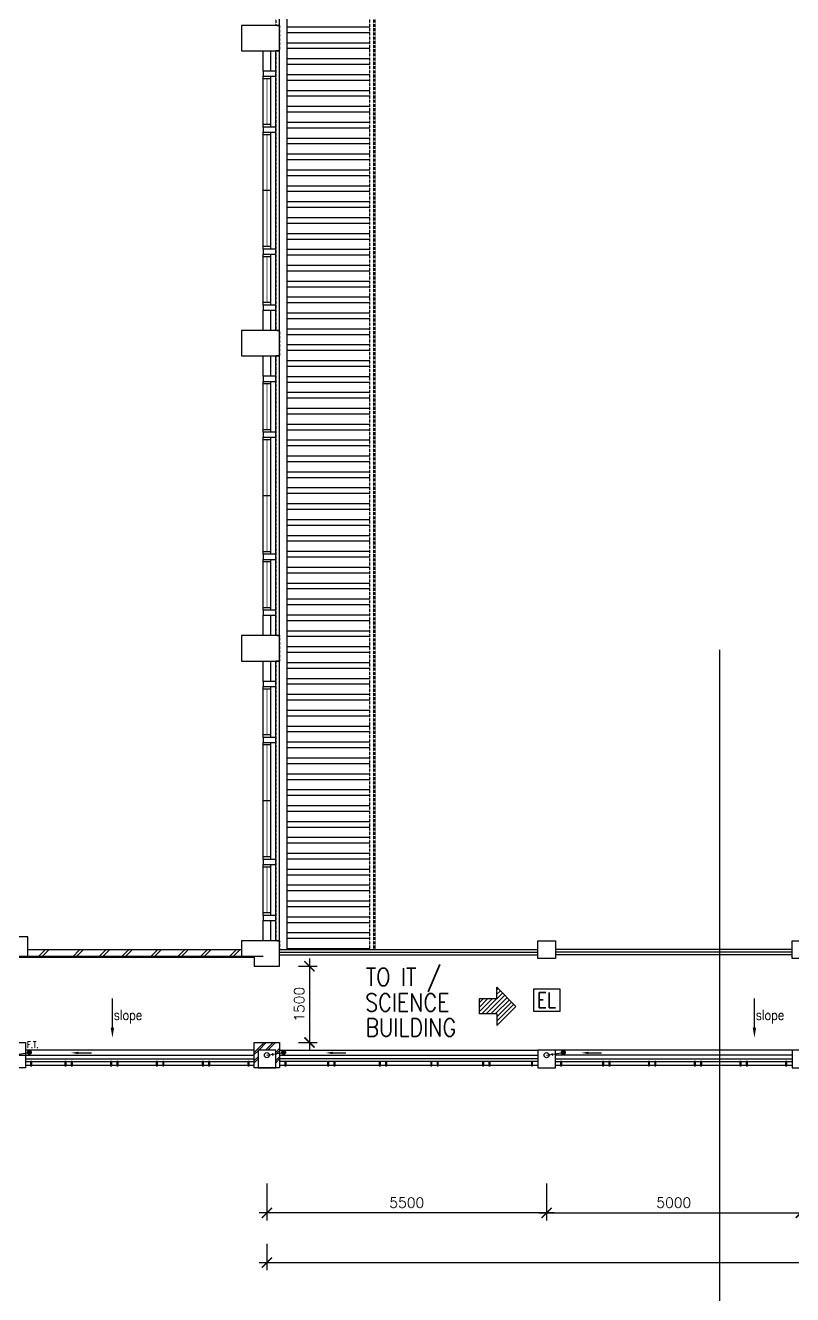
# Model space of a CAD drawing. Header units: feet. Extents: x 1613173 to 1750704, y -859418 to -757301.
# Drawn here: x 1645710 to 1660797, y -845132 to -820174 of the extents above; entities that cross this region are included whole.
import ezdxf

# ---------------------------------------------------------------- set-up
doc = ezdxf.new("R2010")
doc.units = ezdxf.units.FT
doc.header["$LTSCALE"] = 13
doc.header["$MEASUREMENT"] = 0
doc.linetypes.add('DASHED2', pattern=[0.375, 0.25, -0.125])
doc.layers.get('0').update_dxf_attribs({"linetype": 'CONTINUOUS'})
for name, color, linetype in [('-EL & K', 10, 'CONTINUOUS'), ('AR', 7, 'CONTINUOUS'), ('COL', 3, 'CONTINUOUS'), ('DEMOLISH-WORKS', 8, 'DASHED2'), ('DIM', 7, 'CONTINUOUS'), ('FLASH', 35, 'CONTINUOUS'), ('hatch', 7, 'CONTINUOUS'), ('LINE', 7, 'CONTINUOUS'), ('partition', 7, 'CONTINUOUS'), ('rail', 1, 'CONTINUOUS'), ('RWDP', 145, 'CONTINUOUS'), ('stair', 7, 'CONTINUOUS'), ('T50', 4, 'CONTINUOUS'), ('WALL', 2, 'CONTINUOUS'), ('WIN', 5, 'CONTINUOUS')]:
    doc.layers.add(name, color=color, linetype=linetype)
doc.styles.add('E', font='ROMANS.SHX', dxfattribs={"width": 0.9})
doc.styles.add('ROMANS', font='romans')
doc.styles.get("Standard").update_dxf_attribs({"font": 'ROMANS.SHX'})
doc.dimstyles.new('STANDARD$0', dxfattribs={"dimscale": 0, "dimtxt": 8, "dimasz": 6, "dimexe": 1, "dimexo": 1, "dimgap": 3, "dimtad": 1, "dimdec": 0, "dimlfac": -1, "dimrnd": 1, "dimzin": 0, "dimdsep": 46, "dimtxsty": 'Standard', "dimcen": 0, "dimclrd": 5, "dimclre": 250, "dimadec": 0, "dimazin": 0, "dimtfac": 1, "dimtdec": 4, "dimtofl": 0, "dimtmove": 0, "dimatfit": 3, "dimfxl": 1, "dimtolj": 1, "dimtzin": 0, "dimarcsym": 0})

# ---------------------------------------------------------------- blocks, each defined once
blk = doc.blocks.new('_ARCHTICK')
at = {"color": 0, "linetype": 'ByBlock', "const_width": 0.15}
blk.add_lwpolyline([(-0.5, -0.5), (0.5, 0.5)], dxfattribs=at)
blk = doc.blocks.new('*D156')
at = {"layer": 'DIM', "color": 7, "lineweight": -2, "transparency": 16777216}
for p, q in [((1651295, -838524), (1651295, -840324)), ((1651082, -838674), (1651445, -838674)), ((1651082, -840174), (1651445, -840174))]:
    blk.add_line(p, q, dxfattribs=at)
at = {"layer": 'DIM', "color": 7, "lineweight": -2, "transparency": 16777216, "xscale": 200, "yscale": 200, "zscale": 200}
for p, rotation in [((1651295, -838674), 90), ((1651295, -840174), 270)]:
    blk.add_blockref('_ARCHTICK', p, dxfattribs=dict(at, rotation=rotation))
at = {"layer": 'DIM', "color": 7, "transparency": 16777216, "insert": (1651095, -839424), "char_height": 200, "attachment_point": 5, "rotation": 90, "style": 'ROMANS'}
blk.add_mtext('\\A1;1500', dxfattribs=at)
blk = doc.blocks.new('*D160')
at = {"color": 7, "lineweight": -2, "transparency": 16777216}
for p, q in [((1650460, -844132), (1650460, -844652)), ((1678460, -844132), (1678460, -844652)), ((1650310, -844502), (1678610, -844502))]:
    blk.add_line(p, q, dxfattribs=at)
at = {"color": 7, "lineweight": -2, "transparency": 16777216, "xscale": 200, "yscale": 200, "zscale": 200, "rotation": 180}
blk.add_blockref('_ARCHTICK', (1650460, -844502), dxfattribs=at)
at = {"color": 7, "lineweight": -2, "transparency": 16777216, "xscale": 200, "yscale": 200, "zscale": 200}
blk.add_blockref('_ARCHTICK', (1678460, -844502), dxfattribs=at)
at = {"color": 7, "transparency": 16777216, "insert": (1664460, -844302), "char_height": 200, "attachment_point": 5, "style": 'ROMANS'}
blk.add_mtext('\\A1;28000', dxfattribs=at)
blk = doc.blocks.new('*D175')
at = {"layer": 'DIM', "color": 7, "lineweight": -2, "transparency": 16777216}
for p, q in [((1650460, -842948), (1650460, -843674)), ((1655960, -842948), (1655960, -843674)), ((1656110, -843524), (1650310, -843524))]:
    blk.add_line(p, q, dxfattribs=at)
at = {"layer": 'DIM', "color": 7, "lineweight": -2, "transparency": 16777216, "xscale": 200, "yscale": 200, "zscale": 200}
for p, rotation in [((1650460, -843524), 179.9999999882509), ((1655960, -843524), 359.9999999882509)]:
    blk.add_blockref('_ARCHTICK', p, dxfattribs=dict(at, rotation=rotation))
at = {"layer": 'DIM', "color": 7, "transparency": 16777216, "insert": (1653210, -843324), "char_height": 200, "attachment_point": 5, "rotation": 360, "style": 'ROMANS'}
blk.add_mtext('\\A1;5500', dxfattribs=at)
blk = doc.blocks.new('*D176')
at = {"layer": 'DIM', "color": 7, "lineweight": -2, "transparency": 16777216}
for p, q in [((1655960, -842948), (1655960, -843674)), ((1660960, -842948), (1660960, -843674)), ((1655810, -843524), (1661110, -843524))]:
    blk.add_line(p, q, dxfattribs=at)
at = {"layer": 'DIM', "color": 7, "lineweight": -2, "transparency": 16777216, "xscale": 200, "yscale": 200, "zscale": 200, "rotation": 180}
blk.add_blockref('_ARCHTICK', (1655960, -843524), dxfattribs=at)
at = {"layer": 'DIM', "color": 7, "lineweight": -2, "transparency": 16777216, "xscale": 200, "yscale": 200, "zscale": 200}
blk.add_blockref('_ARCHTICK', (1660960, -843524), dxfattribs=at)
at = {"layer": 'DIM', "color": 7, "transparency": 16777216, "insert": (1658460, -843324), "char_height": 200, "attachment_point": 5, "style": 'ROMANS'}
blk.add_mtext('\\A1;5000', dxfattribs=at)

msp = doc.modelspace()

# ---------------------------------------------------------------- hatches: boundary and pattern name
at = {"layer": 'DEMOLISH-WORKS', "ltscale": 0.7}
h = msp.add_hatch(dxfattribs=at)
h.set_pattern_fill('STEEL', color=0, scale=2500, angle=315, style=0)
h.set_pattern_definition([(0, (0, 0), (1e-13, 312.5), []), (0, (110.5, 110.5), (1e-13, 312.5), [])])
h.paths.add_polyline_path([(1650860.2, -838349.1), (1652485.2, -838349.1), (1652485.2, -814599.1), (1650860.2, -814599.1)])
at = {"layer": 'partition'}
h = msp.add_hatch(dxfattribs=at)
h.set_pattern_fill('ANSI31', color=0, scale=500, style=0)
h.set_pattern_definition([(45, (2316930.776, -1282396.514), (-44.194174, 44.194174), [])])
h.paths.add_polyline_path([(1654980.9, -839610.2), (1654980.9, -839841), (1655357.3, -839464.5), (1654980.9, -839088.1), (1654980.9, -839318.9), (1654633.8, -839318.9), (1654633.8, -839610.2)])
at = {"layer": 'RWDP'}
h = msp.add_hatch(dxfattribs=at)
h.set_pattern_fill('ANSI31', color=0, scale=200, angle=45, style=0)
h.set_pattern_definition([(90, (-44806.8, 12.318), (-25, 5e-15), [])])
edge = h.paths.add_edge_path()
edge.add_arc((1645788.5, -840370.4), 37.5, 0, 360)
h = msp.add_hatch(dxfattribs=at)
h.set_pattern_fill('ANSI31', color=0, scale=200, angle=45, style=0)
h.set_pattern_definition([(90, (-39806.8, 12.318), (-25, 5e-15), [])])
edge = h.paths.add_edge_path()
edge.add_arc((1650788.5, -840370.4), 37.5, 0, 360)
h = msp.add_hatch(dxfattribs=at)
h.set_pattern_fill('ANSI31', color=0, scale=200, angle=45, style=0)
h.set_pattern_definition([(90, (-34306.8, 12.318), (-25, 5e-15), [])])
edge = h.paths.add_edge_path()
edge.add_arc((1656288.5, -840370.4), 37.5, 0, 360)

# ---------------------------------------------------------------- linework, layer by layer
at = {"layer": '-EL & K', "color": 0}
for p, q in [((1655707, -839116.8), (1656220.9, -839116.8)), ((1655707, -839563.9), (1655707, -839116.8)), ((1656220.9, -839116.8), (1656220.9, -839563.9)), ((1656220.9, -839563.9), (1655707, -839563.9))]:
    msp.add_line(p, q, dxfattribs=at)
at = {"color": 0}
for p, q in [((1650635.2, -826174.1), (1650635.2, -820674.1)), ((1650635.2, -832174.1), (1650635.2, -826674.1)), ((1650635.2, -838174.1), (1650635.2, -832674.1)), ((1654980.9, -839318.9), (1654980.9, -839088.1)), ((1654980.9, -839088.1), (1655357.3, -839464.5)), ((1654980.9, -839318.9), (1654633.8, -839318.9)), ((1654633.8, -839318.9), (1654633.8, -839610.2)), ((1654980.9, -839841), (1655357.3, -839464.5)), ((1654980.9, -839610.2), (1654633.8, -839610.2)), ((1654980.9, -839610.2), (1654980.9, -839841)), ((1650210.2, -840324.1), (1645710.2, -840324.1)), ((1650710.2, -840324.1), (1655785.2, -840324.1)), ((1678210.2, -840324.1), (1656135.2, -840324.1)), ((1637135.2, -840424.1), (1650210.2, -840424.1)), ((1646750, -840379), (1647008.3, -840379)), ((1650710.2, -840424.1), (1655785.2, -840424.1)), ((1651754, -840379), (1652012.3, -840379)), ((1660785.2, -840424.1), (1656135.2, -840424.1)), ((1656780, -840379), (1657038.3, -840379))]:
    msp.add_line(p, q, dxfattribs=at)
for points in [[(1646750, -840402.3), (1646750, -840355.7), (1646610, -840379)], [(1651754, -840402.3), (1651754, -840355.7), (1651614, -840379)], [(1656780, -840402.3), (1656780, -840355.7), (1656640, -840379)]]:
    msp.add_solid(points, dxfattribs=at)
at = {"layer": 'AR', "color": 0}
msp.add_line((1659357.6, -832451.7), (1659357.6, -845660.8), dxfattribs=at)
at = {"layer": 'COL', "color": 0}
for points in [[(1650710.2, -820174.1), (1649960.2, -820174.1), (1649960.2, -820674.1), (1650710.2, -820674.1)], [(1650710.2, -826174.1), (1649960.2, -826174.1), (1649960.2, -826674.1), (1650710.2, -826674.1)], [(1650710.2, -832174.1), (1649960.2, -832174.1), (1649960.2, -832674.1), (1650710.2, -832674.1)], [(1645760.2, -838099.1), (1645160.2, -838099.1), (1645160.2, -838499.1), (1645760.2, -838499.1)], [(1650710.2, -838674.1), (1650710.2, -838174.1), (1649960.2, -838174.1), (1649960.2, -838499.1), (1650210.2, -838499.1), (1650210.2, -838674.1)], [(1656135.2, -838524.1), (1655785.2, -838524.1), (1655785.2, -838174.1), (1656135.2, -838174.1)], [(1661135.2, -838524.1), (1660785.2, -838524.1), (1660785.2, -838174.1), (1661135.2, -838174.1)], [(1661135.2, -838524.1), (1660785.2, -838524.1), (1660785.2, -838174.1), (1661135.2, -838174.1)], [(1645210.2, -840174.1), (1645710.2, -840174.1), (1645710.2, -840674.1), (1645210.2, -840674.1)], [(1650210.2, -840174.1), (1650710.2, -840174.1), (1650710.2, -840674.1), (1650210.2, -840674.1)], [(1650635.2, -840324.1), (1650285.2, -840324.1), (1650285.2, -840674.1), (1650635.2, -840674.1)], [(1656135.2, -840324.1), (1655785.2, -840324.1), (1655785.2, -840674.1), (1656135.2, -840674.1)], [(1661135.2, -840324.1), (1660785.2, -840324.1), (1660785.2, -840674.1), (1661135.2, -840674.1)], [(1661135.2, -840324.1), (1660785.2, -840324.1), (1660785.2, -840674.1), (1661135.2, -840674.1)]]:
    msp.add_lwpolyline(points, close=True, dxfattribs=at)
at = {"layer": 'DEMOLISH-WORKS', "color": 0, "ltscale": 0.7}
for p, q in [((1652485.2, -838349.1), (1652485.2, -814599.1)), ((1652560.2, -838349.1), (1652560.2, -814599.1)), ((1652585.2, -838349.1), (1652585.2, -814599.1))]:
    msp.add_line(p, q, dxfattribs=at)
msp.add_lwpolyline([(1652485.2, -814599.1), (1650710.2, -814599.1), (1650710.2, -814674.1), (1650635.2, -814674.1), (1650635.2, -820174.1), (1650710.2, -820174.1), (1650710.2, -820674.1), (1650635.2, -820674.1), (1650635.2, -826174.1), (1650710.2, -826174.1), (1650710.2, -826674.1), (1650635.2, -826674.1), (1650635.2, -832174.1), (1650710.2, -832174.1), (1650710.2, -832674.1), (1650635.2, -832674.1), (1650635.2, -838174.1), (1650710.2, -838174.1), (1650710.2, -838349.1), (1652485.2, -838349.1), (1652485.2, -814599.1)], dxfattribs=at)
at = {"layer": 'FLASH', "color": 0}
msp.add_line((1650860.2, -838349.1), (1650860.2, -814599.1), dxfattribs=at)
at = {"layer": 'hatch', "color": 0}
for p, q in [((1645957.4, -838499.1), (1646107.4, -838349.1)), ((1646029.1, -838499.1), (1646179.1, -838349.1)), ((1646633.7, -838499.1), (1646783.7, -838349.1)), ((1646705.4, -838499.1), (1646855.4, -838349.1)), ((1647148.9, -838499.1), (1647298.9, -838349.1)), ((1647220.6, -838499.1), (1647370.6, -838349.1)), ((1647592.8, -838499.1), (1647742.8, -838349.1)), ((1647664.4, -838499.1), (1647814.4, -838349.1)), ((1648163.6, -838499.1), (1648313.6, -838349.1)), ((1648235.2, -838499.1), (1648385.2, -838349.1)), ((1648697.9, -838499.1), (1648847.9, -838349.1)), ((1648769.6, -838499.1), (1648919.6, -838349.1)), ((1649141.8, -838499.1), (1649291.8, -838349.1)), ((1649213.4, -838499.1), (1649363.4, -838349.1)), ((1649712.6, -838499.1), (1649862.6, -838349.1)), ((1649784.2, -838499.1), (1649934.2, -838349.1)), ((1650210.2, -840369.3), (1650405.5, -840174.1)), ((1650210.2, -840412), (1650285.2, -840337)), ((1650298.1, -840324.1), (1650448.1, -840174.1)), ((1650434.6, -840324.1), (1650584.6, -840174.1)), ((1650477.2, -840324.1), (1650627.2, -840174.1)), ((1650635.2, -840369.3), (1650710.2, -840294.3)), ((1650635.2, -840412), (1650710.2, -840337)), ((1650210.2, -840530.3), (1650285.2, -840455.3)), ((1650210.2, -840573), (1650285.2, -840498)), ((1650635.2, -840530.3), (1650710.2, -840455.3)), ((1650635.2, -840573), (1650710.2, -840498))]:
    msp.add_line(p, q, dxfattribs=at)
at = {"layer": 'LINE', "color": 0}
for p, q in [((1650710.2, -832674.1), (1650710.2, -814674.1)), ((1650710.2, -838174.1), (1650710.2, -832674.1)), ((1645710.2, -840617.1, 0), (1650210.2, -840617.1)), ((1650710.2, -840617.1, 0), (1655785.2, -840617.1)), ((1656135.2, -840617.1), (1660785.2, -840617.1, 0))]:
    msp.add_line(p, q, dxfattribs=at)
at = {"layer": 'rail', "color": 0}
for p, q in [((1650710.2, -838399.1), (1655785.2, -838399.1)), ((1650710.2, -838449.1), (1655785.2, -838449.1)), ((1660785.2, -838399.1), (1656135.2, -838399.1)), ((1660785.2, -838449.1), (1656135.2, -838449.1)), ((1645710.2, -840499.1), (1650210.2, -840499.1)), ((1645710.2, -840549.1), (1650210.2, -840549.1)), ((1655785.2, -840499.1), (1650710.2, -840499.1)), ((1655785.2, -840549.1), (1650710.2, -840549.1)), ((1656135.2, -840499.1), (1660785.2, -840499.1)), ((1656135.2, -840549.1), (1660785.2, -840549.1))]:
    msp.add_line(p, q, dxfattribs=at)
for points in [[(1645835.2, -840549.1), (1645810.2, -840549.1), (1645810.2, -840634.1), (1645835.2, -840634.1)], [(1646510.2, -840549.1), (1646485.2, -840549.1), (1646485.2, -840634.1), (1646510.2, -840634.1)], [(1646635.2, -840549.1), (1646610.2, -840549.1), (1646610.2, -840634.1), (1646635.2, -840634.1)], [(1647410.2, -840549.1), (1647385.2, -840549.1), (1647385.2, -840634.1), (1647410.2, -840634.1)], [(1647535.2, -840549.1), (1647510.2, -840549.1), (1647510.2, -840634.1), (1647535.2, -840634.1)], [(1648310.2, -840549.1), (1648285.2, -840549.1), (1648285.2, -840634.1), (1648310.2, -840634.1)], [(1648435.2, -840549.1), (1648410.2, -840549.1), (1648410.2, -840634.1), (1648435.2, -840634.1)], [(1649210.2, -840549.1), (1649185.2, -840549.1), (1649185.2, -840634.1), (1649210.2, -840634.1)], [(1649335.2, -840549.1), (1649310.2, -840549.1), (1649310.2, -840634.1), (1649335.2, -840634.1)], [(1650110.2, -840549.1), (1650085.2, -840549.1), (1650085.2, -840634.1), (1650110.2, -840634.1)], [(1650835.2, -840549.1), (1650810.2, -840549.1), (1650810.2, -840634.1), (1650835.2, -840634.1)], [(1651675.2, -840549.1), (1651650.2, -840549.1), (1651650.2, -840634.1), (1651675.2, -840634.1)], [(1651800.2, -840549.1), (1651775.2, -840549.1), (1651775.2, -840634.1), (1651800.2, -840634.1)], [(1652690.2, -840549.1), (1652665.2, -840549.1), (1652665.2, -840634.1), (1652690.2, -840634.1)], [(1652815.2, -840549.1), (1652790.2, -840549.1), (1652790.2, -840634.1), (1652815.2, -840634.1)], [(1653705.2, -840549.1), (1653680.2, -840549.1), (1653680.2, -840634.1), (1653705.2, -840634.1)], [(1653830.2, -840549.1), (1653805.2, -840549.1), (1653805.2, -840634.1), (1653830.2, -840634.1)], [(1654722.7, -840549.1), (1654697.7, -840549.1), (1654697.7, -840634.1), (1654722.7, -840634.1)], [(1654847.7, -840549.1), (1654822.7, -840549.1), (1654822.7, -840634.1), (1654847.7, -840634.1)], [(1655685.2, -840549.1), (1655660.2, -840549.1), (1655660.2, -840634.1), (1655685.2, -840634.1)], [(1656260.2, -840549.1), (1656235.2, -840549.1), (1656235.2, -840634.1), (1656260.2, -840634.1)], [(1657085.2, -840549.1), (1657060.2, -840549.1), (1657060.2, -840634.1), (1657085.2, -840634.1)], [(1657210.2, -840549.1), (1657185.2, -840549.1), (1657185.2, -840634.1), (1657210.2, -840634.1)], [(1657985.2, -840549.1), (1657960.2, -840549.1), (1657960.2, -840634.1), (1657985.2, -840634.1)], [(1658110.2, -840549.1), (1658085.2, -840549.1), (1658085.2, -840634.1), (1658110.2, -840634.1)], [(1658885.2, -840549.1), (1658860.2, -840549.1), (1658860.2, -840634.1), (1658885.2, -840634.1)], [(1659010.2, -840549.1), (1658985.2, -840549.1), (1658985.2, -840634.1), (1659010.2, -840634.1)], [(1659785.2, -840549.1), (1659760.2, -840549.1), (1659760.2, -840634.1), (1659785.2, -840634.1)], [(1659910.2, -840549.1), (1659885.2, -840549.1), (1659885.2, -840634.1), (1659910.2, -840634.1)], [(1660685.2, -840549.1), (1660660.2, -840549.1), (1660660.2, -840634.1), (1660685.2, -840634.1)]]:
    msp.add_lwpolyline(points, close=True, dxfattribs=at)
at = {"layer": 'RWDP', "color": 0}
for p, q in [((1647421.7, -839885), (1647421.7, -839308)), ((1660046, -839885), (1660046, -839308)), ((1645460.2, -840424.1), (1645788.5, -840370.4)), ((1650460.2, -840424.1), (1650788.5, -840370.4)), ((1650561.3, -840407.6), (1650576.4, -840382.3)), ((1650561.3, -840407.6), (1650584.1, -840430.8)), ((1655960.2, -840424.1), (1656288.5, -840370.4)), ((1656061.3, -840407.6), (1656076.4, -840382.3)), ((1656061.3, -840407.6), (1656084.1, -840430.8))]:
    msp.add_line(p, q, dxfattribs=at)
for centre, radius in [((1645788.5, -840370.4), 37.5), ((1650788.5, -840370.4), 37.5), ((1656288.5, -840370.4), 37.5), ((1650460.2, -840424.1), 50), ((1655960.2, -840424.1), 50)]:
    msp.add_circle(centre, radius, dxfattribs=at)
for points in [[(1647455, -839885), (1647388.3, -839885), (1647421.7, -840085)], [(1660079.3, -839885), (1660012.7, -839885), (1660046, -840085)]]:
    msp.add_solid(points, dxfattribs=at)
at = {"layer": 'WALL', "color": 0}
for p, q in [((1650385.2, -821074.1), (1650385.2, -820674.1)), ((1650535.2, -821074.1), (1650535.2, -820674.1)), ((1650385.2, -826174.1), (1650385.2, -825774.1)), ((1650535.2, -826174.1), (1650535.2, -825774.1)), ((1650385.2, -827074.1), (1650385.2, -826674.1)), ((1650535.2, -827074.1), (1650535.2, -826674.1)), ((1650385.2, -832174.1), (1650385.2, -831774.1)), ((1650535.2, -832174.1), (1650535.2, -831774.1)), ((1650385.2, -833074.1), (1650385.2, -832674.1)), ((1650535.2, -833074.1), (1650535.2, -832674.1)), ((1650385.2, -838174.1), (1650385.2, -837774.1)), ((1650535.2, -838174.1), (1650535.2, -837774.1)), ((1641910.2, -838499.1), (1649960.2, -838499.1)), ((1645760.2, -838349.1), (1648535.2, -838349.1)), ((1648535.2, -838349.1), (1649960.2, -838349.1)), ((1650710.2, -838349.1), (1655785.2, -838349.1)), ((1660785.2, -838349.1), (1656135.2, -838349.1))]:
    msp.add_line(p, q, dxfattribs=at)
at = {"layer": 'WALL', "color": 0, "linetype": 'Continuous'}
msp.add_line((1644510.2, -838476.1), (1650385.2, -838476.1), dxfattribs=at)
at = {"layer": 'WALL', "color": 0}
for points in [[(1650635.2, -821074.1), (1650385.2, -821074.1), (1650385.2, -821174.1), (1650635.2, -821174.1)], [(1650635.2, -822174.1), (1650385.2, -822174.1), (1650385.2, -822274.1), (1650635.2, -822274.1)], [(1650635.2, -824574.1), (1650385.2, -824574.1), (1650385.2, -824674.1), (1650635.2, -824674.1)], [(1650635.2, -825674.1), (1650385.2, -825674.1), (1650385.2, -825774.1), (1650635.2, -825774.1)], [(1650635.2, -827074.1), (1650385.2, -827074.1), (1650385.2, -827174.1), (1650635.2, -827174.1)], [(1650635.2, -828174.1), (1650385.2, -828174.1), (1650385.2, -828274.1), (1650635.2, -828274.1)], [(1650635.2, -830574.1), (1650385.2, -830574.1), (1650385.2, -830674.1), (1650635.2, -830674.1)], [(1650635.2, -831674.1), (1650385.2, -831674.1), (1650385.2, -831774.1), (1650635.2, -831774.1)], [(1650635.2, -833074.1), (1650385.2, -833074.1), (1650385.2, -833174.1), (1650635.2, -833174.1)], [(1650635.2, -834174.1), (1650385.2, -834174.1), (1650385.2, -834274.1), (1650635.2, -834274.1)], [(1650635.2, -836574.1), (1650385.2, -836574.1), (1650385.2, -836674.1), (1650635.2, -836674.1)], [(1650635.2, -837674.1), (1650385.2, -837674.1), (1650385.2, -837774.1), (1650635.2, -837774.1)]]:
    msp.add_lwpolyline(points, close=True, dxfattribs=at)
at = {"layer": 'WIN', "color": 0}
for p, q in [((1650385.2, -822174.1), (1650385.2, -821174.1)), ((1650535.2, -821224.1), (1650385.2, -821224.1)), ((1650535.2, -822174.1), (1650535.2, -821174.1)), ((1650535.2, -822124.1), (1650385.2, -822124.1)), ((1650385.2, -824574.1), (1650385.2, -822274.1)), ((1650535.2, -822324.1), (1650385.2, -822324.1)), ((1650535.2, -824574.1), (1650535.2, -822274.1)), ((1650535.2, -823424.1), (1650385.2, -823424.1)), ((1650535.2, -824524.1), (1650385.2, -824524.1)), ((1650385.2, -825674.1), (1650385.2, -824674.1)), ((1650535.2, -824724.1), (1650385.2, -824724.1)), ((1650535.2, -825674.1), (1650535.2, -824674.1)), ((1650535.2, -825624.1), (1650385.2, -825624.1)), ((1650385.2, -828174.1), (1650385.2, -827174.1)), ((1650535.2, -827224.1), (1650385.2, -827224.1)), ((1650535.2, -828174.1), (1650535.2, -827174.1)), ((1650535.2, -828124.1), (1650385.2, -828124.1)), ((1650385.2, -830574.1), (1650385.2, -828274.1)), ((1650535.2, -828324.1), (1650385.2, -828324.1)), ((1650535.2, -830574.1), (1650535.2, -828274.1)), ((1650535.2, -829424.1), (1650385.2, -829424.1)), ((1650535.2, -830524.1), (1650385.2, -830524.1)), ((1650385.2, -831674.1), (1650385.2, -830674.1)), ((1650535.2, -830724.1), (1650385.2, -830724.1)), ((1650535.2, -831674.1), (1650535.2, -830674.1)), ((1650535.2, -831624.1), (1650385.2, -831624.1)), ((1650385.2, -834174.1), (1650385.2, -833174.1)), ((1650535.2, -833224.1), (1650385.2, -833224.1)), ((1650535.2, -834174.1), (1650535.2, -833174.1)), ((1650535.2, -834124.1), (1650385.2, -834124.1)), ((1650385.2, -836574.1), (1650385.2, -834274.1)), ((1650535.2, -834324.1), (1650385.2, -834324.1)), ((1650535.2, -836574.1), (1650535.2, -834274.1)), ((1650535.2, -835424.1), (1650385.2, -835424.1)), ((1650535.2, -836524.1), (1650385.2, -836524.1)), ((1650385.2, -837674.1), (1650385.2, -836674.1)), ((1650535.2, -836724.1), (1650385.2, -836724.1)), ((1650535.2, -837674.1), (1650535.2, -836674.1)), ((1650535.2, -837624.1), (1650385.2, -837624.1))]:
    msp.add_line(p, q, dxfattribs=at)
at = {"layer": 'WIN', "color": 0, "const_width": 10, "flags": 128}
for points in [[(1650460.2, -822124.1), (1650460.2, -821224.1)], [(1650460.2, -824524.1), (1650460.2, -822324.1)], [(1650460.2, -824724.1), (1650460.2, -825624.1)], [(1650460.2, -828124.1), (1650460.2, -827224.1)], [(1650460.2, -830524.1), (1650460.2, -828324.1)], [(1650460.2, -830724.1), (1650460.2, -831624.1)], [(1650460.2, -834124.1), (1650460.2, -833224.1)], [(1650460.2, -836524.1), (1650460.2, -834324.1)], [(1650460.2, -836724.1), (1650460.2, -837624.1)]]:
    msp.add_lwpolyline(points, dxfattribs=at)

# ---------------------------------------------------------------- texts
at = {"layer": '-EL & K', "color": 0, "style": 'E', "width": 0.8}
msp.add_text('EL', height=300, dxfattribs=at).set_placement((1655771.8, -839489.8))
at = {"color": 0, "ltscale": 10, "style": 'ROMANS', "width": 0.8}
for p in [(1647450.4, -839731.9), (1660074.8, -839731.9)]:
    msp.add_text('slope', height=200, dxfattribs=at).set_placement(p)
at = {"layer": 'stair', "color": 0, "style": 'ROMANS', "width": 0.8}
msp.add_text('F.T.', height=125, dxfattribs=at).set_placement((1645738.7, -840282.4))
at = {"layer": 'T50', "color": 0, "style": 'ROMANS', "width": 0.85}
for s, p in [('TO IT / ', (1652406.2, -839060.8)), ('SCIENCE ', (1652391.7, -839562)), ('BUILDING', (1652397, -840054))]:
    msp.add_text(s, height=350, dxfattribs=at).set_placement(p)

# ---------------------------------------------------------------- dimensions: what is measured, and where the dimension line sits
at = {"color": 0}
dim = msp.add_linear_dim(base=(1678460.2, -844501.8), p1=(1650460.2, -843981.8), p2=(1678460.2, -843981.8), dimstyle='STANDARD$0', override={"dimscale": 100, "dimtxt": 2, "dimasz": 2, "dimexe": 1.5, "dimexo": 1.5, "dimgap": 1, "dimtxsty": 'ROMANS', "dimblk": 'ARCHTICK', "dimdle": 1.5, "dimclrd": 7, "dimclre": 7, "dimclrt": 7, "dimtdec": 0, "dimtmove": 2}, dxfattribs=at)
dim.commit()
dim.dimension.update_dxf_attribs({"geometry": '*D160', "text_midpoint": (1664460.2, -844301.8)})
at = {"layer": 'DIM', "color": 0}
dim = msp.add_linear_dim(base=(1651295.1, -840174.1), p1=(1650931.5, -838674.1), p2=(1650931.5, -840174.1), angle=90, dimstyle='STANDARD$0', override={"dimscale": 100, "dimtxt": 2, "dimasz": 2, "dimexe": 1.5, "dimexo": 1.5, "dimgap": 1, "dimtxsty": 'ROMANS', "dimblk": 'ARCHTICK', "dimdle": 1.5, "dimclrd": 7, "dimclre": 7, "dimclrt": 7, "dimtdec": 0, "dimtmove": 2}, dxfattribs=at)
dim.commit()
dim.dimension.update_dxf_attribs({"geometry": '*D156', "text_midpoint": (1651095.1, -839424.1)})
for p2, distance, picture, middle in [((1650460.2, -842797.6), 726.3, '*D175', (1653210.2, -843323.9)), ((1660960.2, -842797.6), -726.3, '*D176', (1658460.2, -843323.9))]:
    dim = msp.add_aligned_dim(p1=(1655960.2, -842797.6), p2=p2, distance=distance, dimstyle='STANDARD$0', override={"dimscale": 100, "dimtxt": 2, "dimasz": 2, "dimexe": 1.5, "dimexo": 1.5, "dimgap": 1, "dimtxsty": 'ROMANS', "dimblk": 'ARCHTICK', "dimdle": 1.5, "dimclrd": 7, "dimclre": 7, "dimclrt": 7, "dimtdec": 0, "dimtmove": 2}, dxfattribs=at)
    dim.commit()
    dim.dimension.update_dxf_attribs({"geometry": picture, "text_midpoint": middle})

doc.saveas('drawing.dxf')
